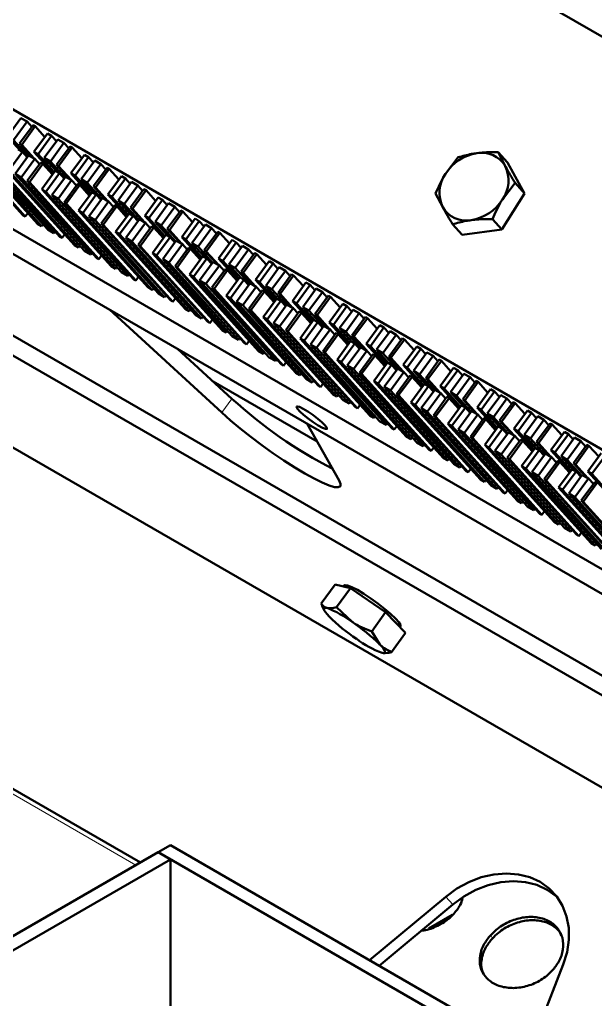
# Paper-space layout 'Лист2' of a CAD drawing. Header units: millimetres. Extents: x 0 to 420, y 0 to 297.
# Drawn here: x 105.97 to 115.9, y 169.32 to 186.22 of the extents above; entities that cross this region are included whole.
import ezdxf

# ---------------------------------------------------------------- set-up
doc = ezdxf.new("R2010")
doc.units = ezdxf.units.MM

psp = doc.layouts.new('Лист2')

# ---------------------------------------------------------------- linework, layer by layer
at = {"color": 7, "linetype": 'Continuous', "lineweight": 50}
for p, q in [((131.582, 176.933), (98.523, 196.018)), ((125.415, 173.373), (86.751, 195.694)), ((123.627, 172.341), (85.741, 194.212)), ((123.26, 172.129), (86.541, 193.327)), ((108.055, 171.678), (73.985, 191.347)), ((122.038, 171.423), (93.293, 188.017)), ((121.743, 171.253), (93.118, 187.777)), ((105.762, 184.198), (105.995, 184.517)), ((106.101, 184.456), (105.995, 184.517)), ((96.116, 184.457), (120.366, 170.458)), ((106.101, 184.456), (105.868, 184.137)), ((105.974, 184.076), (106.207, 184.395)), ((106.009, 184.055), (106.242, 184.375)), ((106.101, 184.456), (106.184, 184.364)), ((106.242, 184.375), (106.207, 184.395)), ((106.242, 184.375), (106.409, 184.19)), ((105.762, 184.198), (105.976, 183.961)), ((106.455, 184.252), (106.221, 183.933)), ((106.525, 184.211), (106.292, 183.892)), ((106.525, 184.211), (106.455, 184.252)), ((106.525, 184.211), (106.609, 184.119)), ((104.834, 184.166), (106.033, 182.838)), ((104.869, 184.146), (106.068, 182.818)), ((105.081, 184.023), (106.281, 182.695)), ((106.118, 183.86), (105.868, 184.137)), ((105.974, 184.076), (106.009, 184.055)), ((105.974, 184.076), (106.188, 183.838)), ((106.009, 184.055), (106.223, 183.818)), ((106.398, 183.831), (106.631, 184.15)), ((106.737, 184.089), (106.504, 183.77)), ((106.61, 183.708), (106.843, 184.028)), ((106.737, 184.089), (106.631, 184.15)), ((106.645, 183.688), (106.879, 184.007)), ((106.737, 184.089), (106.821, 183.997)), ((106.879, 184.007), (106.843, 184.028)), ((106.879, 184.007), (107.046, 183.823)), ((106.351, 182.655), (105.152, 183.983)), ((105.258, 183.921), (106.457, 182.593)), ((106.563, 182.532), (105.364, 183.86)), ((106.021, 183.935), (105.788, 183.615)), ((105.894, 183.554), (106.128, 183.873)), ((106.021, 183.935), (105.951, 183.975)), ((106.021, 183.935), (106.105, 183.842)), ((106.234, 183.812), (106.128, 183.873)), ((106.221, 183.933), (106.292, 183.892)), ((106.221, 183.933), (106.555, 183.564)), ((106.57, 183.584), (106.292, 183.892)), ((107.091, 183.885), (106.858, 183.565)), ((107.162, 183.844), (106.928, 183.525)), ((107.162, 183.844), (107.091, 183.885)), ((107.162, 183.844), (107.245, 183.752)), ((113.535, 183.842), (113.316, 183.556)), ((114.221, 183.931), (114.344, 183.691)), ((114.221, 183.931), (114.386, 183.749)), ((105.47, 183.799), (106.669, 182.471)), ((105.505, 183.779), (106.705, 182.45)), ((106.234, 183.812), (106, 183.493)), ((106.106, 183.432), (106.34, 183.751)), ((106.142, 183.411), (106.375, 183.73)), ((106.234, 183.812), (106.317, 183.72)), ((106.375, 183.73), (106.34, 183.751)), ((106.375, 183.73), (106.542, 183.546)), ((106.398, 183.831), (106.612, 183.594)), ((106.398, 183.831), (106.504, 183.77)), ((106.754, 183.493), (106.504, 183.77)), ((106.61, 183.708), (106.824, 183.471)), ((106.61, 183.708), (106.645, 183.688)), ((106.645, 183.688), (106.86, 183.451)), ((107.034, 183.463), (107.268, 183.783)), ((107.374, 183.721), (107.14, 183.402)), ((107.374, 183.721), (107.268, 183.783)), ((107.374, 183.721), (107.457, 183.629)), ((114.679, 183.216), (114.386, 183.749)), ((105.717, 183.656), (106.917, 182.328)), ((106.988, 182.287), (105.788, 183.615)), ((105.894, 183.554), (106, 183.493)), ((105.894, 183.554), (107.094, 182.226)), ((106.587, 183.608), (106.354, 183.289)), ((106.658, 183.567), (106.425, 183.248)), ((106.531, 183.187), (106.764, 183.506)), ((106.658, 183.567), (106.587, 183.608)), ((106.658, 183.567), (106.741, 183.475)), ((106.87, 183.445), (106.764, 183.506)), ((106.858, 183.565), (106.928, 183.525)), ((106.858, 183.565), (107.191, 183.196)), ((107.206, 183.217), (106.928, 183.525)), ((107.247, 183.341), (107.48, 183.66)), ((107.282, 183.32), (107.515, 183.64)), ((107.515, 183.64), (107.48, 183.66)), ((107.727, 183.517), (107.494, 183.198)), ((107.515, 183.64), (107.682, 183.455)), ((107.798, 183.477), (107.727, 183.517)), ((107.2, 182.165), (106, 183.493)), ((106.106, 183.432), (106.142, 183.411)), ((106.106, 183.432), (107.306, 182.104)), ((106.142, 183.411), (107.341, 182.083)), ((106.87, 183.445), (106.637, 183.125)), ((106.743, 183.064), (106.976, 183.384)), ((106.778, 183.044), (107.011, 183.363)), ((106.87, 183.445), (106.953, 183.352)), ((107.011, 183.363), (106.976, 183.384)), ((107.011, 183.363), (107.178, 183.178)), ((107.034, 183.463), (107.249, 183.226)), ((107.034, 183.463), (107.14, 183.402)), ((107.391, 183.125), (107.14, 183.402)), ((107.247, 183.341), (107.461, 183.104)), ((107.247, 183.341), (107.282, 183.32)), ((107.798, 183.477), (107.565, 183.157)), ((107.671, 183.096), (107.904, 183.415)), ((108.01, 183.354), (107.777, 183.035)), ((107.798, 183.477), (107.881, 183.384)), ((108.01, 183.354), (107.904, 183.415)), ((108.01, 183.354), (108.094, 183.262)), ((114.514, 183.399), (114.295, 183.113)), ((114.514, 183.399), (114.679, 183.216)), ((106.354, 183.289), (106.425, 183.248)), ((106.354, 183.289), (107.553, 181.961)), ((107.624, 181.92), (106.425, 183.248)), ((106.531, 183.187), (106.637, 183.125)), ((106.531, 183.187), (107.73, 181.859)), ((107.224, 183.241), (106.99, 182.921)), ((107.294, 183.2), (107.061, 182.88)), ((107.294, 183.2), (107.224, 183.241)), ((107.282, 183.32), (107.496, 183.083)), ((107.294, 183.2), (107.378, 183.108)), ((107.494, 183.198), (107.565, 183.157)), ((107.494, 183.198), (107.827, 182.829)), ((107.883, 182.974), (108.116, 183.293)), ((107.918, 182.953), (108.152, 183.272)), ((108.152, 183.272), (108.116, 183.293)), ((108.152, 183.272), (108.318, 183.088)), ((113.143, 183.219), (113.267, 182.978)), ((114.287, 182.594), (114.679, 183.216)), ((107.836, 181.797), (106.637, 183.125)), ((106.743, 183.064), (107.942, 181.736)), ((106.743, 183.064), (106.778, 183.044)), ((106.778, 183.044), (107.978, 181.716)), ((107.167, 182.819), (107.4, 183.139)), ((107.506, 183.077), (107.273, 182.758)), ((107.379, 182.697), (107.612, 183.016)), ((107.506, 183.077), (107.4, 183.139)), ((107.415, 182.676), (107.648, 182.996)), ((107.506, 183.077), (107.59, 182.985)), ((107.843, 182.85), (107.565, 183.157)), ((107.648, 182.996), (107.612, 183.016)), ((107.648, 182.996), (107.815, 182.811)), ((107.671, 183.096), (107.777, 183.035)), ((107.671, 183.096), (107.885, 182.859)), ((108.027, 182.758), (107.777, 183.035)), ((108.364, 183.15), (108.13, 182.831)), ((108.434, 183.109), (108.201, 182.79)), ((108.307, 182.729), (108.54, 183.048)), ((108.434, 183.109), (108.364, 183.15)), ((108.434, 183.109), (108.518, 183.017)), ((108.647, 182.987), (108.54, 183.048)), ((106.033, 182.838), (106.068, 182.818)), ((106.068, 182.818), (106.114, 182.88)), ((106.99, 182.921), (107.061, 182.88)), ((106.99, 182.921), (108.19, 181.593)), ((108.26, 181.552), (107.061, 182.88)), ((107.86, 182.873), (107.627, 182.554)), ((107.931, 182.832), (107.697, 182.513)), ((107.931, 182.832), (107.86, 182.873)), ((107.883, 182.974), (108.097, 182.736)), ((107.883, 182.974), (107.918, 182.953)), ((107.918, 182.953), (108.132, 182.716)), ((107.931, 182.832), (108.014, 182.74)), ((108.13, 182.831), (108.201, 182.79)), ((108.13, 182.831), (108.464, 182.461)), ((108.647, 182.987), (108.413, 182.667)), ((108.519, 182.606), (108.753, 182.925)), ((108.555, 182.586), (108.788, 182.905)), ((108.647, 182.987), (108.73, 182.894)), ((108.788, 182.905), (108.753, 182.925)), ((108.788, 182.905), (108.955, 182.72)), ((106.281, 182.695), (106.351, 182.655)), ((106.374, 182.686), (106.351, 182.655)), ((107.167, 182.819), (107.273, 182.758)), ((107.167, 182.819), (108.366, 181.491)), ((108.473, 181.43), (107.273, 182.758)), ((107.379, 182.697), (108.579, 181.369)), ((107.379, 182.697), (107.415, 182.676)), ((107.415, 182.676), (108.614, 181.348)), ((107.803, 182.452), (108.037, 182.771)), ((108.143, 182.71), (107.91, 182.391)), ((108.143, 182.71), (108.037, 182.771)), ((108.143, 182.71), (108.226, 182.618)), ((108.479, 182.482), (108.201, 182.79)), ((108.307, 182.729), (108.521, 182.491)), ((108.307, 182.729), (108.413, 182.667)), ((108.663, 182.39), (108.413, 182.667)), ((109, 182.783), (108.767, 182.463)), ((109.071, 182.742), (108.838, 182.422)), ((108.944, 182.361), (109.177, 182.681)), ((109.071, 182.742), (109, 182.783)), ((109.071, 182.742), (109.154, 182.649)), ((109.283, 182.619), (109.177, 182.681)), ((113.437, 182.686), (113.601, 182.504)), ((114.122, 182.776), (114.287, 182.594)), ((106.457, 182.593), (106.563, 182.532)), ((106.586, 182.563), (106.563, 182.532)), ((106.705, 182.45), (106.75, 182.513)), ((107.627, 182.554), (108.826, 181.226)), ((107.627, 182.554), (107.697, 182.513)), ((108.897, 181.185), (107.697, 182.513)), ((108.016, 182.329), (108.249, 182.649)), ((108.051, 182.309), (108.284, 182.628)), ((108.284, 182.628), (108.249, 182.649)), ((108.496, 182.506), (108.263, 182.187)), ((108.284, 182.628), (108.451, 182.444)), ((108.567, 182.465), (108.496, 182.506)), ((108.519, 182.606), (108.555, 182.586)), ((108.519, 182.606), (108.734, 182.369)), ((108.555, 182.586), (108.769, 182.349)), ((109.283, 182.619), (109.05, 182.3)), ((109.156, 182.239), (109.389, 182.558)), ((109.191, 182.218), (109.424, 182.538)), ((109.283, 182.619), (109.366, 182.527)), ((109.424, 182.538), (109.389, 182.558)), ((109.424, 182.538), (109.591, 182.353)), ((114.287, 182.594), (113.601, 182.504)), ((106.669, 182.471), (106.705, 182.45)), ((106.917, 182.328), (106.988, 182.287)), ((107.01, 182.318), (106.988, 182.287)), ((107.803, 182.452), (109.003, 181.124)), ((107.803, 182.452), (107.91, 182.391)), ((109.109, 181.063), (107.91, 182.391)), ((108.016, 182.329), (109.215, 181.001)), ((108.016, 182.329), (108.051, 182.309)), ((108.567, 182.465), (108.334, 182.146)), ((108.44, 182.084), (108.673, 182.404)), ((108.779, 182.343), (108.546, 182.023)), ((108.567, 182.465), (108.65, 182.373)), ((108.779, 182.343), (108.673, 182.404)), ((108.767, 182.463), (109.1, 182.094)), ((108.767, 182.463), (108.838, 182.422)), ((108.779, 182.343), (108.863, 182.25)), ((109.115, 182.115), (108.838, 182.422)), ((108.944, 182.361), (109.158, 182.124)), ((108.944, 182.361), (109.05, 182.3)), ((109.637, 182.415), (109.403, 182.096)), ((109.707, 182.374), (109.474, 182.055)), ((109.707, 182.374), (109.637, 182.415)), ((109.707, 182.374), (109.791, 182.282)), ((107.094, 182.226), (107.2, 182.165)), ((107.222, 182.196), (107.2, 182.165)), ((108.051, 182.309), (109.25, 180.981)), ((108.263, 182.187), (109.463, 180.858)), ((108.263, 182.187), (108.334, 182.146)), ((109.533, 180.818), (108.334, 182.146)), ((108.652, 181.962), (108.885, 182.281)), ((108.687, 181.942), (108.921, 182.261)), ((108.921, 182.261), (108.885, 182.281)), ((108.921, 182.261), (109.087, 182.076)), ((109.3, 182.023), (109.05, 182.3)), ((109.156, 182.239), (109.191, 182.218)), ((109.156, 182.239), (109.37, 182.002)), ((109.191, 182.218), (109.405, 181.981)), ((109.58, 181.994), (109.813, 182.313)), ((109.919, 182.252), (109.686, 181.933)), ((109.792, 181.871), (110.025, 182.191)), ((109.919, 182.252), (109.813, 182.313)), ((109.827, 181.851), (110.061, 182.17)), ((109.919, 182.252), (110.003, 182.16)), ((110.061, 182.17), (110.025, 182.191)), ((110.061, 182.17), (110.228, 181.986)), ((107.306, 182.104), (107.341, 182.083)), ((107.341, 182.083), (107.387, 182.145)), ((108.44, 182.084), (108.546, 182.023)), ((108.44, 182.084), (109.639, 180.756)), ((109.745, 180.695), (108.546, 182.023)), ((109.133, 182.138), (108.899, 181.819)), ((109.203, 182.098), (108.97, 181.778)), ((109.076, 181.717), (109.31, 182.036)), ((109.203, 182.098), (109.133, 182.138)), ((109.203, 182.098), (109.287, 182.005)), ((109.416, 181.975), (109.31, 182.036)), ((109.403, 182.096), (109.737, 181.727)), ((109.403, 182.096), (109.474, 182.055)), ((109.752, 181.747), (109.474, 182.055)), ((109.58, 181.994), (109.794, 181.757)), ((109.58, 181.994), (109.686, 181.933)), ((110.273, 182.048), (110.04, 181.728)), ((110.344, 182.007), (110.11, 181.688)), ((110.344, 182.007), (110.273, 182.048)), ((110.344, 182.007), (110.427, 181.915)), ((107.553, 181.961), (107.624, 181.92)), ((107.647, 181.951), (107.624, 181.92)), ((107.73, 181.859), (107.836, 181.797)), ((107.859, 181.828), (107.836, 181.797)), ((108.652, 181.962), (108.687, 181.942)), ((108.652, 181.962), (109.851, 180.634)), ((108.687, 181.942), (109.887, 180.614)), ((108.899, 181.819), (108.97, 181.778)), ((108.899, 181.819), (110.099, 180.491)), ((109.416, 181.975), (109.182, 181.656)), ((109.288, 181.595), (109.522, 181.914)), ((109.324, 181.574), (109.557, 181.894)), ((109.416, 181.975), (109.499, 181.883)), ((109.557, 181.894), (109.522, 181.914)), ((109.557, 181.894), (109.724, 181.709)), ((109.936, 181.656), (109.686, 181.933)), ((109.792, 181.871), (110.006, 181.634)), ((109.792, 181.871), (109.827, 181.851)), ((109.827, 181.851), (110.042, 181.614)), ((110.216, 181.626), (110.45, 181.946)), ((110.556, 181.885), (110.322, 181.565)), ((110.429, 181.504), (110.662, 181.823)), ((110.556, 181.885), (110.45, 181.946)), ((110.556, 181.885), (110.639, 181.792)), ((110.697, 181.803), (110.662, 181.823)), ((107.942, 181.736), (107.978, 181.716)), ((107.978, 181.716), (108.023, 181.778)), ((110.17, 180.45), (108.97, 181.778)), ((109.076, 181.717), (109.182, 181.656)), ((109.076, 181.717), (110.276, 180.389)), ((110.382, 180.328), (109.182, 181.656)), ((109.769, 181.771), (109.536, 181.452)), ((109.84, 181.73), (109.607, 181.411)), ((109.713, 181.35), (109.946, 181.669)), ((109.84, 181.73), (109.769, 181.771)), ((109.84, 181.73), (109.923, 181.638)), ((110.052, 181.608), (109.946, 181.669)), ((110.04, 181.728), (110.11, 181.688)), ((110.04, 181.728), (110.373, 181.359)), ((110.388, 181.38), (110.11, 181.688)), ((110.464, 181.484), (110.697, 181.803)), ((110.909, 181.68), (110.676, 181.361)), ((110.697, 181.803), (110.864, 181.618)), ((110.98, 181.64), (110.747, 181.32)), ((110.98, 181.64), (110.909, 181.68)), ((110.98, 181.64), (111.063, 181.547)), ((108.19, 181.593), (108.26, 181.552)), ((108.283, 181.583), (108.26, 181.552)), ((108.366, 181.491), (108.473, 181.43)), ((109.288, 181.595), (110.488, 180.267)), ((109.288, 181.595), (109.324, 181.574)), ((109.324, 181.574), (110.523, 180.246)), ((110.052, 181.608), (109.819, 181.288)), ((109.925, 181.227), (110.158, 181.547)), ((109.96, 181.207), (110.193, 181.526)), ((110.052, 181.608), (110.135, 181.516)), ((110.193, 181.526), (110.158, 181.547)), ((110.193, 181.526), (110.36, 181.342)), ((110.216, 181.626), (110.322, 181.565)), ((110.216, 181.626), (110.431, 181.389)), ((110.573, 181.288), (110.322, 181.565)), ((110.429, 181.504), (110.643, 181.267)), ((110.429, 181.504), (110.464, 181.484)), ((110.464, 181.484), (110.678, 181.246)), ((110.853, 181.259), (111.086, 181.578)), ((111.192, 181.517), (110.959, 181.198)), ((111.192, 181.517), (111.086, 181.578)), ((111.192, 181.517), (111.276, 181.425)), ((108.495, 181.461), (108.473, 181.43)), ((108.579, 181.369), (108.614, 181.348)), ((108.614, 181.348), (108.659, 181.41)), ((109.536, 181.452), (110.735, 180.124)), ((109.536, 181.452), (109.607, 181.411)), ((110.806, 180.083), (109.607, 181.411)), ((109.713, 181.35), (109.819, 181.288)), ((109.713, 181.35), (110.912, 180.022)), ((110.406, 181.404), (110.172, 181.084)), ((110.476, 181.363), (110.243, 181.044)), ((110.349, 180.982), (110.582, 181.302)), ((110.476, 181.363), (110.406, 181.404)), ((110.476, 181.363), (110.56, 181.271)), ((110.688, 181.24), (110.582, 181.302)), ((110.676, 181.361), (111.009, 180.992)), ((110.676, 181.361), (110.747, 181.32)), ((111.025, 181.013), (110.747, 181.32)), ((111.065, 181.137), (111.298, 181.456)), ((111.1, 181.116), (111.334, 181.436)), ((111.334, 181.436), (111.298, 181.456)), ((111.546, 181.313), (111.312, 180.994)), ((111.334, 181.436), (111.5, 181.251)), ((111.616, 181.272), (111.546, 181.313)), ((107.521, 181.215), (109.458, 179.437)), ((108.826, 181.226), (108.897, 181.185)), ((108.92, 181.216), (108.897, 181.185)), ((111.018, 179.96), (109.819, 181.288)), ((109.925, 181.227), (111.124, 179.899)), ((109.925, 181.227), (109.96, 181.207)), ((109.96, 181.207), (111.16, 179.879)), ((110.688, 181.24), (110.455, 180.921)), ((110.561, 180.86), (110.794, 181.179)), ((110.597, 180.839), (110.83, 181.159)), ((110.688, 181.24), (110.772, 181.148)), ((110.83, 181.159), (110.794, 181.179)), ((110.83, 181.159), (110.997, 180.974)), ((110.853, 181.259), (110.959, 181.198)), ((110.853, 181.259), (111.067, 181.022)), ((111.209, 180.921), (110.959, 181.198)), ((111.065, 181.137), (111.279, 180.899)), ((111.065, 181.137), (111.1, 181.116)), ((111.616, 181.272), (111.383, 180.953)), ((111.489, 180.892), (111.722, 181.211)), ((111.829, 181.15), (111.595, 180.83)), ((111.616, 181.272), (111.7, 181.18)), ((111.829, 181.15), (111.722, 181.211)), ((111.829, 181.15), (111.912, 181.057)), ((109.003, 181.124), (109.109, 181.063)), ((109.132, 181.094), (109.109, 181.063)), ((109.215, 181.001), (109.25, 180.981)), ((109.25, 180.981), (109.296, 181.043)), ((110.172, 181.084), (111.372, 179.756)), ((110.172, 181.084), (110.243, 181.044)), ((111.442, 179.716), (110.243, 181.044)), ((110.349, 180.982), (111.548, 179.654)), ((110.349, 180.982), (110.455, 180.921)), ((111.042, 181.036), (110.809, 180.717)), ((111.113, 180.996), (110.879, 180.676)), ((111.113, 180.996), (111.042, 181.036)), ((111.1, 181.116), (111.314, 180.879)), ((111.113, 180.996), (111.196, 180.903)), ((111.312, 180.994), (111.646, 180.624)), ((111.312, 180.994), (111.383, 180.953)), ((111.701, 180.769), (111.935, 181.089)), ((111.737, 180.749), (111.97, 181.068)), ((111.97, 181.068), (111.935, 181.089)), ((111.97, 181.068), (112.137, 180.884)), ((109.463, 180.858), (109.533, 180.818)), ((109.556, 180.849), (109.533, 180.818)), ((111.655, 179.593), (110.455, 180.921)), ((110.561, 180.86), (111.761, 179.532)), ((110.561, 180.86), (110.597, 180.839)), ((110.597, 180.839), (111.796, 179.511)), ((110.985, 180.615), (111.219, 180.934)), ((111.325, 180.873), (111.092, 180.554)), ((111.198, 180.492), (111.431, 180.812)), ((111.325, 180.873), (111.219, 180.934)), ((111.325, 180.873), (111.408, 180.781)), ((111.661, 180.645), (111.383, 180.953)), ((111.466, 180.791), (111.431, 180.812)), ((111.489, 180.892), (111.703, 180.655)), ((111.489, 180.892), (111.595, 180.83)), ((111.845, 180.554), (111.595, 180.83)), ((112.182, 180.946), (111.949, 180.626)), ((112.253, 180.905), (112.02, 180.586)), ((112.126, 180.524), (112.359, 180.844)), ((112.253, 180.905), (112.182, 180.946)), ((112.253, 180.905), (112.336, 180.813)), ((112.465, 180.782), (112.359, 180.844)), ((109.639, 180.756), (109.745, 180.695)), ((109.768, 180.726), (109.745, 180.695)), ((109.851, 180.634), (109.887, 180.614)), ((109.887, 180.614), (109.932, 180.676)), ((110.809, 180.717), (112.008, 179.389)), ((110.809, 180.717), (110.879, 180.676)), ((112.079, 179.348), (110.879, 180.676)), ((111.233, 180.472), (111.466, 180.791)), ((111.678, 180.669), (111.445, 180.35)), ((111.466, 180.791), (111.633, 180.607)), ((111.749, 180.628), (111.516, 180.309)), ((111.749, 180.628), (111.678, 180.669)), ((111.701, 180.769), (111.915, 180.532)), ((111.701, 180.769), (111.737, 180.749)), ((111.737, 180.749), (111.951, 180.512)), ((111.749, 180.628), (111.832, 180.536)), ((111.949, 180.626), (112.02, 180.586)), ((111.949, 180.626), (112.282, 180.257)), ((112.465, 180.782), (112.232, 180.463)), ((112.338, 180.402), (112.571, 180.721)), ((112.373, 180.381), (112.606, 180.701)), ((112.465, 180.782), (112.548, 180.69)), ((112.606, 180.701), (112.571, 180.721)), ((112.606, 180.701), (112.773, 180.516)), ((109.633, 179.676), (108.696, 180.537)), ((110.099, 180.491), (110.17, 180.45)), ((110.192, 180.481), (110.17, 180.45)), ((110.985, 180.615), (112.185, 179.287)), ((110.985, 180.615), (111.092, 180.554)), ((112.291, 179.226), (111.092, 180.554)), ((111.198, 180.492), (112.397, 179.164)), ((111.198, 180.492), (111.233, 180.472)), ((111.233, 180.472), (112.432, 179.144)), ((111.622, 180.248), (111.855, 180.567)), ((111.961, 180.506), (111.728, 180.186)), ((111.961, 180.506), (111.855, 180.567)), ((111.961, 180.506), (112.045, 180.413)), ((112.297, 180.278), (112.02, 180.586)), ((112.126, 180.524), (112.232, 180.463)), ((112.126, 180.524), (112.34, 180.287)), ((112.482, 180.186), (112.232, 180.463)), ((112.818, 180.578), (112.585, 180.259)), ((112.889, 180.537), (112.656, 180.218)), ((112.762, 180.157), (112.995, 180.476)), ((112.889, 180.537), (112.818, 180.578)), ((112.889, 180.537), (112.973, 180.445)), ((113.101, 180.415), (112.995, 180.476)), ((110.276, 180.389), (110.382, 180.328)), ((110.404, 180.359), (110.382, 180.328)), ((110.523, 180.246), (110.569, 180.308)), ((111.445, 180.35), (111.516, 180.309)), ((111.445, 180.35), (112.644, 179.022)), ((112.715, 178.981), (111.516, 180.309)), ((111.834, 180.125), (112.067, 180.444)), ((111.869, 180.105), (112.103, 180.424)), ((112.103, 180.424), (112.067, 180.444)), ((112.315, 180.302), (112.081, 179.982)), ((112.103, 180.424), (112.269, 180.239)), ((112.385, 180.261), (112.315, 180.302)), ((112.338, 180.402), (112.373, 180.381)), ((112.338, 180.402), (112.552, 180.165)), ((112.373, 180.381), (112.587, 180.144)), ((113.101, 180.415), (112.868, 180.096)), ((112.974, 180.034), (113.207, 180.354)), ((113.009, 180.014), (113.243, 180.333)), ((113.101, 180.415), (113.185, 180.323)), ((113.243, 180.333), (113.207, 180.354)), ((113.243, 180.333), (113.409, 180.149)), ((110.488, 180.267), (110.523, 180.246)), ((110.735, 180.124), (110.806, 180.083)), ((111.622, 180.248), (112.821, 178.92)), ((111.622, 180.248), (111.728, 180.186)), ((112.927, 178.858), (111.728, 180.186)), ((111.834, 180.125), (111.869, 180.105)), ((111.834, 180.125), (113.033, 178.797)), ((112.385, 180.261), (112.152, 179.941)), ((112.258, 179.88), (112.492, 180.2)), ((112.598, 180.138), (112.364, 179.819)), ((112.385, 180.261), (112.469, 180.168)), ((112.598, 180.138), (112.492, 180.2)), ((112.585, 180.259), (112.919, 179.89)), ((112.585, 180.259), (112.656, 180.218)), ((112.598, 180.138), (112.681, 180.046)), ((112.934, 179.91), (112.656, 180.218)), ((112.762, 180.157), (112.976, 179.92)), ((112.762, 180.157), (112.868, 180.096)), ((113.455, 180.211), (113.222, 179.892)), ((113.526, 180.17), (113.292, 179.851)), ((113.526, 180.17), (113.455, 180.211)), ((113.526, 180.17), (113.609, 180.078)), ((109.308, 179.975), (111.104, 178.938)), ((110.829, 180.114), (110.806, 180.083)), ((110.912, 180.022), (111.018, 179.96)), ((111.041, 179.992), (111.018, 179.96)), ((111.869, 180.105), (113.069, 178.777)), ((112.081, 179.982), (112.152, 179.941)), ((112.081, 179.982), (113.281, 178.654)), ((112.47, 179.758), (112.704, 180.077)), ((112.506, 179.737), (112.739, 180.057)), ((112.739, 180.057), (112.704, 180.077)), ((112.739, 180.057), (112.906, 179.872)), ((113.118, 179.819), (112.868, 180.096)), ((112.974, 180.034), (113.009, 180.014)), ((112.974, 180.034), (113.188, 179.797)), ((113.009, 180.014), (113.224, 179.777)), ((113.398, 179.79), (113.632, 180.109)), ((113.738, 180.048), (113.504, 179.728)), ((113.611, 179.667), (113.844, 179.986)), ((113.738, 180.048), (113.632, 180.109)), ((113.646, 179.647), (113.879, 179.966)), ((113.738, 180.048), (113.821, 179.955)), ((113.879, 179.966), (113.844, 179.986)), ((113.879, 179.966), (114.046, 179.781)), ((111.124, 179.899), (111.16, 179.879)), ((111.16, 179.879), (111.205, 179.941)), ((113.352, 178.613), (112.152, 179.941)), ((112.258, 179.88), (112.364, 179.819)), ((112.258, 179.88), (113.458, 178.552)), ((113.564, 178.491), (112.364, 179.819)), ((112.951, 179.934), (112.718, 179.615)), ((113.022, 179.893), (112.789, 179.574)), ((112.895, 179.513), (113.128, 179.832)), ((113.022, 179.893), (112.951, 179.934)), ((113.022, 179.893), (113.105, 179.801)), ((113.234, 179.771), (113.128, 179.832)), ((113.222, 179.892), (113.292, 179.851)), ((113.222, 179.892), (113.555, 179.522)), ((113.57, 179.543), (113.292, 179.851)), ((113.398, 179.79), (113.613, 179.552)), ((113.398, 179.79), (113.504, 179.728)), ((114.091, 179.844), (113.858, 179.524)), ((114.162, 179.803), (113.929, 179.483)), ((114.162, 179.803), (114.091, 179.844)), ((114.162, 179.803), (114.245, 179.71)), ((111.372, 179.756), (111.442, 179.716)), ((111.465, 179.747), (111.442, 179.716)), ((111.548, 179.654), (111.655, 179.593)), ((111.677, 179.624), (111.655, 179.593)), ((112.47, 179.758), (113.67, 178.43)), ((112.47, 179.758), (112.506, 179.737)), ((112.506, 179.737), (113.705, 178.409)), ((112.718, 179.615), (112.789, 179.574)), ((112.718, 179.615), (113.917, 178.287)), ((113.234, 179.771), (113.001, 179.452)), ((113.107, 179.39), (113.34, 179.71)), ((113.142, 179.37), (113.375, 179.689)), ((113.234, 179.771), (113.317, 179.679)), ((113.375, 179.689), (113.34, 179.71)), ((113.375, 179.689), (113.542, 179.505)), ((113.755, 179.451), (113.504, 179.728)), ((113.611, 179.667), (113.646, 179.647)), ((113.611, 179.667), (113.825, 179.43)), ((113.646, 179.647), (113.86, 179.409)), ((114.035, 179.422), (114.268, 179.741)), ((114.374, 179.68), (114.141, 179.361)), ((114.247, 179.3), (114.48, 179.619)), ((114.374, 179.68), (114.268, 179.741)), ((114.374, 179.68), (114.457, 179.588)), ((114.516, 179.599), (114.48, 179.619)), ((111.761, 179.532), (111.796, 179.511)), ((111.796, 179.511), (111.841, 179.574)), ((113.988, 178.246), (112.789, 179.574)), ((112.895, 179.513), (113.001, 179.452)), ((112.895, 179.513), (114.094, 178.185)), ((114.2, 178.124), (113.001, 179.452)), ((113.588, 179.567), (113.354, 179.247)), ((113.658, 179.526), (113.425, 179.207)), ((113.531, 179.145), (113.764, 179.465)), ((113.658, 179.526), (113.588, 179.567)), ((113.658, 179.526), (113.742, 179.434)), ((113.87, 179.404), (113.764, 179.465)), ((113.858, 179.524), (114.191, 179.155)), ((113.858, 179.524), (113.929, 179.483)), ((114.207, 179.176), (113.929, 179.483)), ((114.282, 179.279), (114.516, 179.599)), ((114.728, 179.476), (114.494, 179.157)), ((114.516, 179.599), (114.682, 179.414)), ((114.798, 179.435), (114.728, 179.476)), ((112.008, 179.389), (112.079, 179.348)), ((112.102, 179.379), (112.079, 179.348)), ((112.185, 179.287), (112.291, 179.226)), ((113.107, 179.39), (114.306, 178.062)), ((113.107, 179.39), (113.142, 179.37)), ((113.142, 179.37), (114.342, 178.042)), ((113.87, 179.404), (113.637, 179.084)), ((113.743, 179.023), (113.976, 179.342)), ((113.779, 179.003), (114.012, 179.322)), ((113.87, 179.404), (113.954, 179.311)), ((114.012, 179.322), (113.976, 179.342)), ((114.012, 179.322), (114.179, 179.137)), ((114.035, 179.422), (114.249, 179.185)), ((114.035, 179.422), (114.141, 179.361)), ((114.391, 179.084), (114.141, 179.361)), ((114.247, 179.3), (114.282, 179.279)), ((114.247, 179.3), (114.461, 179.063)), ((114.282, 179.279), (114.496, 179.042)), ((114.798, 179.435), (114.565, 179.116)), ((114.671, 179.055), (114.904, 179.374)), ((115.011, 179.313), (114.777, 178.994)), ((114.798, 179.435), (114.882, 179.343)), ((115.011, 179.313), (114.904, 179.374)), ((115.011, 179.313), (115.094, 179.221)), ((111.482, 178.269), (110.929, 179.247)), ((112.314, 179.257), (112.291, 179.226)), ((112.397, 179.164), (112.432, 179.144)), ((112.432, 179.144), (112.478, 179.206)), ((113.354, 179.247), (114.554, 177.919)), ((113.354, 179.247), (113.425, 179.207)), ((114.624, 177.879), (113.425, 179.207)), ((113.531, 179.145), (114.73, 177.817)), ((113.531, 179.145), (113.637, 179.084)), ((114.224, 179.199), (113.991, 178.88)), ((114.295, 179.159), (114.061, 178.839)), ((114.295, 179.159), (114.224, 179.199)), ((114.295, 179.159), (114.378, 179.066)), ((114.494, 179.157), (114.565, 179.116)), ((114.494, 179.157), (114.828, 178.788)), ((114.843, 178.808), (114.565, 179.116)), ((114.883, 178.932), (115.117, 179.252)), ((114.919, 178.912), (115.152, 179.231)), ((115.152, 179.231), (115.117, 179.252)), ((115.364, 179.109), (115.131, 178.789)), ((115.152, 179.231), (115.319, 179.047)), ((115.435, 179.068), (115.364, 179.109)), ((112.644, 179.022), (112.715, 178.981)), ((112.738, 179.012), (112.715, 178.981)), ((114.837, 177.756), (113.637, 179.084)), ((113.743, 179.023), (114.943, 177.695)), ((113.743, 179.023), (113.779, 179.003)), ((113.779, 179.003), (114.978, 177.674)), ((114.167, 178.778), (114.401, 179.097)), ((114.507, 179.036), (114.273, 178.717)), ((114.38, 178.656), (114.613, 178.975)), ((114.507, 179.036), (114.401, 179.097)), ((114.415, 178.635), (114.648, 178.954)), ((114.507, 179.036), (114.59, 178.944)), ((114.648, 178.954), (114.613, 178.975)), ((114.648, 178.954), (114.815, 178.77)), ((114.671, 179.055), (114.885, 178.818)), ((114.671, 179.055), (114.777, 178.994)), ((115.027, 178.717), (114.777, 178.994)), ((115.435, 179.068), (115.201, 178.749)), ((115.308, 178.687), (115.541, 179.007)), ((115.647, 178.945), (115.414, 178.626)), ((115.435, 179.068), (115.518, 178.976)), ((115.647, 178.945), (115.541, 179.007)), ((115.647, 178.945), (115.73, 178.853)), ((112.821, 178.92), (112.927, 178.858)), ((112.95, 178.889), (112.927, 178.858)), ((113.033, 178.797), (113.069, 178.777)), ((113.069, 178.777), (113.114, 178.839)), ((113.991, 178.88), (115.19, 177.552)), ((113.991, 178.88), (114.061, 178.839)), ((115.261, 177.511), (114.061, 178.839)), ((114.167, 178.778), (115.367, 177.45)), ((114.167, 178.778), (114.273, 178.717)), ((114.86, 178.832), (114.627, 178.513)), ((114.931, 178.791), (114.698, 178.472)), ((114.931, 178.791), (114.86, 178.832)), ((114.883, 178.932), (114.919, 178.912)), ((114.883, 178.932), (115.097, 178.695)), ((114.919, 178.912), (115.133, 178.675)), ((114.931, 178.791), (115.014, 178.699)), ((115.131, 178.789), (115.201, 178.749)), ((115.131, 178.789), (115.464, 178.42)), ((115.52, 178.565), (115.753, 178.884)), ((115.555, 178.544), (115.788, 178.864)), ((115.788, 178.864), (115.753, 178.884)), ((115.788, 178.864), (115.955, 178.679)), ((113.281, 178.654), (113.352, 178.613)), ((113.374, 178.644), (113.352, 178.613)), ((115.473, 177.389), (114.273, 178.717)), ((114.38, 178.656), (115.579, 177.328)), ((114.38, 178.656), (114.415, 178.635)), ((114.415, 178.635), (115.614, 177.307)), ((114.804, 178.411), (115.037, 178.73)), ((115.143, 178.669), (114.91, 178.349)), ((115.016, 178.288), (115.249, 178.608)), ((115.143, 178.669), (115.037, 178.73)), ((115.143, 178.669), (115.227, 178.576)), ((115.479, 178.441), (115.201, 178.749)), ((115.285, 178.587), (115.249, 178.608)), ((115.308, 178.687), (115.522, 178.45)), ((115.308, 178.687), (115.414, 178.626)), ((115.664, 178.349), (115.414, 178.626)), ((116, 178.741), (115.767, 178.422)), ((116.071, 178.701), (115.838, 178.381)), ((113.458, 178.552), (113.564, 178.491)), ((113.586, 178.522), (113.564, 178.491)), ((113.67, 178.43), (113.705, 178.409)), ((113.705, 178.409), (113.751, 178.471)), ((114.627, 178.513), (115.826, 177.185)), ((114.627, 178.513), (114.698, 178.472)), ((115.897, 177.144), (114.698, 178.472)), ((115.051, 178.268), (115.285, 178.587)), ((115.497, 178.465), (115.263, 178.145)), ((115.285, 178.587), (115.451, 178.403)), ((115.567, 178.424), (115.497, 178.465)), ((115.52, 178.565), (115.555, 178.544)), ((115.52, 178.565), (115.734, 178.328)), ((115.555, 178.544), (115.769, 178.307)), ((113.917, 178.287), (113.988, 178.246)), ((114.011, 178.277), (113.988, 178.246)), ((114.804, 178.411), (116.003, 177.083)), ((114.804, 178.411), (114.91, 178.349)), ((116.109, 177.021), (114.91, 178.349)), ((115.016, 178.288), (115.051, 178.268)), ((115.016, 178.288), (116.215, 176.96)), ((115.051, 178.268), (116.251, 176.94)), ((115.567, 178.424), (115.334, 178.104)), ((115.44, 178.043), (115.673, 178.363)), ((115.78, 178.301), (115.546, 177.982)), ((115.567, 178.424), (115.651, 178.332)), ((115.78, 178.301), (115.673, 178.363)), ((115.767, 178.422), (116.101, 178.053)), ((115.767, 178.422), (115.838, 178.381)), ((115.78, 178.301), (115.863, 178.209)), ((116.116, 178.074), (115.838, 178.381)), ((114.094, 178.185), (114.2, 178.124)), ((114.223, 178.155), (114.2, 178.124)), ((114.342, 178.042), (114.387, 178.104)), ((115.263, 178.145), (115.334, 178.104)), ((115.263, 178.145), (116.463, 176.817)), ((116.534, 176.776), (115.334, 178.104)), ((115.652, 177.921), (115.886, 178.24)), ((115.688, 177.9), (115.921, 178.22)), ((115.921, 178.22), (115.886, 178.24)), ((114.306, 178.062), (114.342, 178.042)), ((115.44, 178.043), (115.546, 177.982)), ((115.44, 178.043), (116.64, 176.715)), ((116.746, 176.654), (115.546, 177.982)), ((114.554, 177.919), (114.624, 177.879)), ((114.647, 177.91), (114.624, 177.879)), ((114.73, 177.817), (114.837, 177.756)), ((114.859, 177.787), (114.837, 177.756)), ((115.652, 177.921), (116.852, 176.593)), ((115.652, 177.921), (115.688, 177.9)), ((115.688, 177.9), (116.887, 176.572)), ((114.943, 177.695), (114.978, 177.674)), ((114.978, 177.674), (115.023, 177.737)), ((115.19, 177.552), (115.261, 177.511)), ((115.283, 177.542), (115.261, 177.511)), ((115.367, 177.45), (115.473, 177.389)), ((115.496, 177.42), (115.473, 177.389)), ((115.579, 177.328), (115.614, 177.307)), ((115.614, 177.307), (115.66, 177.369)), ((115.826, 177.185), (115.897, 177.144)), ((115.92, 177.175), (115.897, 177.144)), ((111.17, 176.147), (111.41, 176.476)), ((111.675, 176.413), (111.41, 176.476)), ((111.435, 176.084), (111.675, 176.413)), ((111.569, 176.459), (111.556, 176.441)), ((112.283, 175.994), (111.675, 176.413)), ((111.17, 176.147), (111.195, 176.106)), ((111.189, 176.103), (111.223, 176.031)), ((111.435, 176.084), (111.705, 175.829)), ((112.043, 175.665), (112.283, 175.994)), ((112.626, 175.638), (112.283, 175.994)), ((112.529, 175.739), (112.538, 175.751)), ((112.043, 175.665), (112.181, 175.441)), ((112.386, 175.309), (112.626, 175.638)), ((112.235, 175.291), (112.237, 175.291)), ((91.107, 161.895), (108.361, 171.855)), ((108.361, 171.855), (108.573, 171.977)), ((108.573, 171.732), (108.361, 171.855)), ((115.573, 167.691), (108.361, 171.855)), ((115.785, 167.814), (108.573, 171.977)), ((91.319, 161.772), (108.573, 171.732)), ((108.573, 147.612), (108.573, 171.732)), ((113.321, 171.09), (112.006, 169.996)), ((112.171, 169.9), (113.441, 170.957)), ((113.027, 170.54), (113.438, 170.777)), ((114.756, 168.408), (115.345, 169.921))]:
    psp.add_line(p, q, dxfattribs=at)
at = {"color": 8, "linetype": 'Continuous', "lineweight": 18}
for p, q in [((107.979, 171.634), (73.83, 191.349)), ((109.458, 179.437), (109.633, 179.676)), ((113.321, 171.09), (113.441, 170.957)), ((114.094, 170.428), (114.123, 170.37))]:
    psp.add_line(p, q, dxfattribs=at)
at = {"color": 7, "linetype": 'Continuous', "lineweight": 50, "flags": 128}
for points in [[(111.239, 179.217), (111.185, 179.271), (111.111, 179.333), (111.026, 179.397), (110.94, 179.456), (110.861, 179.504), (110.798, 179.535), (110.758, 179.545), (110.745, 179.535), (110.761, 179.504), (110.804, 179.457), (110.869, 179.398), (110.949, 179.334), (111.036, 179.271), (111.12, 179.217), (111.192, 179.177), (111.244, 179.157), (111.271, 179.156), (111.269, 179.177), (111.239, 179.217)], [(109.458, 179.437), (109.609, 179.303), (109.777, 179.163), (109.957, 179.021), (110.146, 178.879), (110.339, 178.741), (110.53, 178.611), (110.715, 178.493), (110.89, 178.388), (111.05, 178.3), (111.19, 178.23), (111.308, 178.181), (111.401, 178.154), (111.466, 178.15), (111.502, 178.168), (111.507, 178.208), (111.482, 178.269)], [(111.569, 176.459), (111.582, 176.465), (111.628, 176.459), (111.701, 176.43), (111.796, 176.38), (111.907, 176.313), (112.027, 176.233), (112.149, 176.145), (112.265, 176.055)], [(111.308, 175.922), (111.273, 175.96), (111.246, 175.994), (111.227, 176.022), (111.218, 176.044), (111.217, 176.06), (111.225, 176.07), (111.243, 176.073), (111.269, 176.069)], [(112.265, 176.055), (112.367, 175.967), (112.45, 175.889), (112.508, 175.823), (112.537, 175.776), (112.538, 175.751)], [(112.181, 175.441), (112.216, 175.403), (112.243, 175.369), (112.261, 175.341), (112.271, 175.319), (112.271, 175.303), (112.263, 175.293), (112.245, 175.29), (112.22, 175.294)], [(115.345, 169.921), (115.41, 170.133), (115.442, 170.345), (115.44, 170.553), (115.403, 170.75), (115.334, 170.931), (115.232, 171.094), (115.102, 171.232), (114.945, 171.344), (114.767, 171.425), (114.572, 171.475), (114.364, 171.491), (114.148, 171.474), (113.931, 171.424), (113.717, 171.341), (113.512, 171.229), (113.321, 171.09)], [(113.441, 170.957), (113.632, 171.096), (113.837, 171.208), (114.051, 171.291), (114.268, 171.341), (114.484, 171.358), (114.692, 171.342), (114.887, 171.293), (115.065, 171.211), (115.222, 171.1), (115.241, 171.082)]]:
    psp.add_lwpolyline(points, dxfattribs=at)
at = {"color": 7, "linetype": 'Continuous', "lineweight": 50}
for centre, radius, start, end in [((113.973, 183.147), 0.774, 98.7985, 148.132), ((113.941, 183.45), 0.47, 30.8005, 100.5237), ((113.826, 183.444), 0.574, 324.7782, 25.4373), ((113.785, 183.225), 0.574, 144.7782, 205.4373), ((113.638, 183.522), 0.774, 278.7985, 328.132), ((113.67, 183.219), 0.47, 210.8005, 280.5237), ((114.975, 185.499), 7.901, 227.4679, 242.8531), ((110.656, 174.441), 1.74, 52.906, 69.3732), ((113.651, 178.311), 3.347, 225.553, 236.0712), ((109.837, 173.052), 3.347, 45.553, 56.0712), ((112.833, 176.922), 1.74, 232.906, 249.3732)]:
    psp.add_arc(centre, radius, start, end, dxfattribs=at)
for points, knots in [([(113.535, 183.842), (113.609, 183.862), (113.709, 183.891), (113.824, 183.908), (113.855, 183.912)], [0, 0, 0, 0, 0.731366, 1, 1, 1, 1]), ([(113.855, 183.912), (113.944, 183.921), (114.063, 183.932), (114.189, 183.932), (114.221, 183.931)], [0, 0, 0, 0, 0.742449, 1, 1, 1, 1]), ([(114.344, 183.691), (114.348, 183.684), (114.398, 183.594), (114.458, 183.493), (114.514, 183.399)], [0, 0, 0, 0, 0.070215, 1, 1, 1, 1]), ([(113.316, 183.556), (113.311, 183.549), (113.246, 183.443), (113.193, 183.327), (113.143, 183.219)], [0, 0, 0, 0, 0.0702148, 1, 1, 1, 1]), ([(114.295, 183.113), (114.29, 183.106), (114.225, 183), (114.171, 182.884), (114.122, 182.776)], [0, 0, 0, 0, 0.070215, 1, 1, 1, 1]), ([(113.267, 182.978), (113.27, 182.972), (113.32, 182.882), (113.38, 182.78), (113.437, 182.686)], [0, 0, 0, 0, 0.070215, 1, 1, 1, 1]), ([(113.437, 182.686), (113.51, 182.707), (113.611, 182.736), (113.725, 182.752), (113.756, 182.757)], [0, 0, 0, 0, 0.731366, 1, 1, 1, 1]), ([(113.756, 182.757), (113.845, 182.765), (113.965, 182.777), (114.09, 182.776), (114.122, 182.776)], [0, 0, 0, 0, 0.742449, 1, 1, 1, 1]), ([(111.17, 176.147), (111.189, 176.121), (111.214, 176.086), (111.257, 176.073), (111.269, 176.069)], [0, 0, 0, 0, 0.7313664, 1, 1, 1, 1]), ([(111.269, 176.069), (111.306, 176.066), (111.356, 176.063), (111.419, 176.08), (111.435, 176.084)], [0, 0, 0, 0, 0.7424487, 1, 1, 1, 1]), ([(111.705, 175.829), (111.712, 175.824), (111.815, 175.754), (111.933, 175.708), (112.043, 175.665)], [0, 0, 0, 0, 0.0702148, 1, 1, 1, 1]), ([(112.181, 175.441), (112.185, 175.437), (112.243, 175.377), (112.317, 175.342), (112.386, 175.309)], [0, 0, 0, 0, 0.070215, 1, 1, 1, 1]), ([(112.22, 175.294), (112.257, 175.291), (112.307, 175.288), (112.37, 175.305), (112.386, 175.309)], [0, 0, 0, 0, 0.742449, 1, 1, 1, 1]), ([(113.458, 170.796), (113.5, 170.846), (113.572, 170.93), (113.599, 171.026), (113.609, 171.065)], [0, 0, 0, 0, 0.591392, 1, 1, 1, 1]), ([(112.898, 170.505), (112.902, 170.505), (112.985, 170.506), (113.154, 170.571), (113.34, 170.677), (113.427, 170.765), (113.458, 170.796)], [0, 0, 0, 0, 0.020059, 0.407413, 0.793878, 1, 1, 1, 1]), ([(115.155, 169.816), (115.195, 169.866), (115.286, 169.979), (115.351, 170.178), (115.343, 170.383), (115.252, 170.559), (115.092, 170.686), (114.88, 170.748), (114.64, 170.74), (114.399, 170.662), (114.213, 170.548), (114.125, 170.459), (114.094, 170.428)], [0, 0, 0, 0, 0.0865735, 0.193908, 0.3013111, 0.408455, 0.5153359, 0.6219467, 0.7284995, 0.8353944, 0.9426925, 1, 1, 1, 1]), ([(115.31, 170.419), (115.299, 170.445), (115.275, 170.501), (115.215, 170.554), (115.162, 170.593), (115.074, 170.643), (114.916, 170.691), (114.678, 170.684), (114.436, 170.609), (114.247, 170.494), (114.156, 170.403), (114.123, 170.37)], [0, 0, 0, 0, 0.0731034, 0.1555579, 0.1966778, 0.237797, 0.4034209, 0.5690171, 0.7358311, 0.9039183, 1, 1, 1, 1]), ([(114.094, 170.428), (114.054, 170.379), (113.965, 170.268), (113.898, 170.074), (113.904, 169.875), (113.992, 169.703), (114.151, 169.577), (114.364, 169.511), (114.607, 169.514), (114.851, 169.586), (115.037, 169.698), (115.125, 169.785), (115.155, 169.816)], [0, 0, 0, 0, 0.085952, 0.192595, 0.299293, 0.406197, 0.513583, 0.621226, 0.728711, 0.835947, 0.942937, 1, 1, 1, 1]), ([(114.123, 170.37), (114.082, 170.32), (113.992, 170.208), (113.928, 170.015), (113.922, 169.85), (113.966, 169.774), (113.979, 169.753)], [0, 0, 0, 0, 0.253292, 0.566335, 0.879494, 1, 1, 1, 1])]:
    psp.add_open_spline(points, degree=3, knots=knots, dxfattribs=at)

doc.saveas('drawing.dxf')
